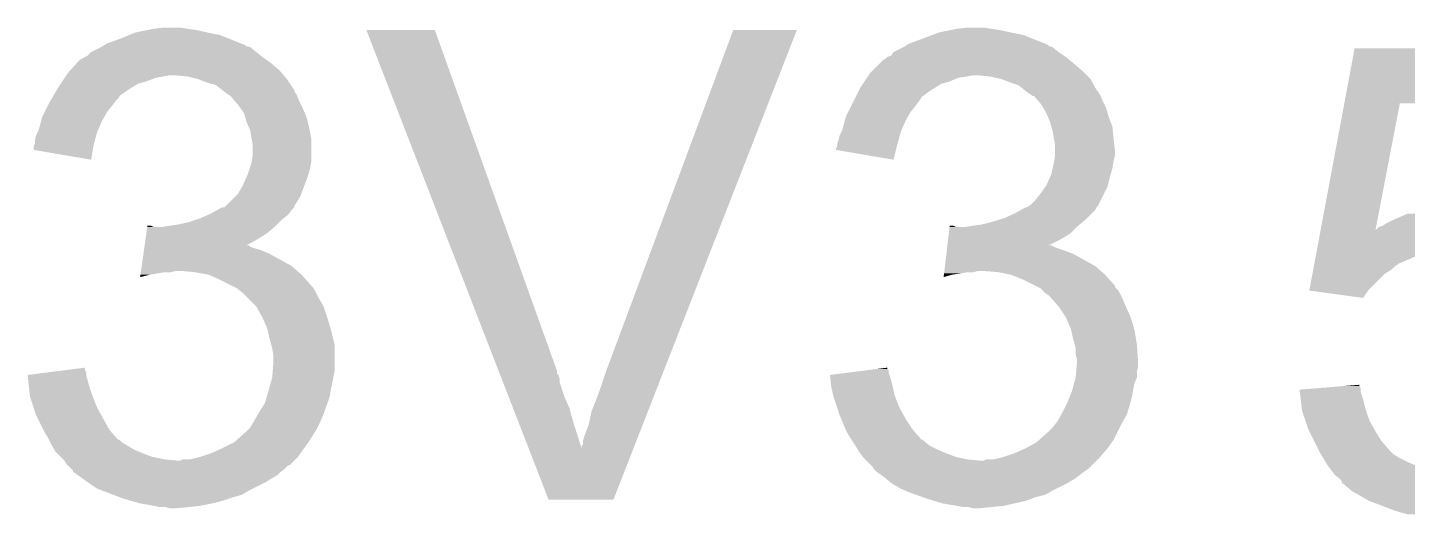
# Model space of a CAD drawing. Extents: x -4.2 to 27.1, y -3.9 to 55.1.
# Drawn here: x 4.684 to 7.549, y -0.676 to 0.335 of the extents above; entities that cross this region are included whole.
import ezdxf

# ---------------------------------------------------------------- set-up
doc = ezdxf.new("R2010")
doc.units = 0
doc.layers.add('MCP2517FD_CLICK_GTO', color=14, linetype='CONTINUOUS')

msp = doc.modelspace()

# ---------------------------------------------------------------- linework, layer by layer
at = {"layer": 'MCP2517FD_CLICK_GTO'}
for points in [[(4.876798, 0.31242), (4.895082, 0.320038), (5.10159, 0.31242), (5.082542, 0.320038)], [(4.895082, 0.320038), (4.907282, 0.32512), (5.082542, 0.320038), (5.05714, 0.32512)], [(4.907282, 0.32512), (4.93268, 0.3302), (5.05714, 0.32512), (5.034278, 0.3302)], [(4.93268, 0.3302), (4.94538, 0.33274), (5.034278, 0.3302), (5.0165, 0.33274)], [(4.94538, 0.33274), (4.965702, 0.33528), (5.0165, 0.33274), (5.001262, 0.33528)], [(5.387376, 0.330184), (5.38737, 0.330198), (5.529584, 0.330184), (5.38737, 0.330198)], [(5.662326, -0.378464), (5.387376, 0.330184), (5.78358, -0.378464), (5.529584, 0.330184)], [(5.88518, -0.37846), (6.149344, 0.33017), (6.004586, -0.37846), (6.281408, 0.33017)], [(6.149344, 0.33017), (6.149356, 0.3302), (6.281408, 0.33017), (6.149356, 0.3302)], [(6.54304, 0.31242), (6.562846, 0.320038), (6.770366, 0.31242), (6.751322, 0.320038)], [(6.562846, 0.320038), (6.576062, 0.32512), (6.751322, 0.320038), (6.72592, 0.32512)], [(6.576062, 0.32512), (6.60146, 0.3302), (6.72592, 0.32512), (6.703058, 0.3302)], [(6.60146, 0.3302), (6.61416, 0.33274), (6.703058, 0.3302), (6.68528, 0.33274)], [(6.61416, 0.33274), (6.634482, 0.33528), (6.68528, 0.33274), (6.670042, 0.33528)], [(4.815844, 0.284482), (4.836154, 0.294638), (5.158738, 0.284482), (5.146042, 0.294638)], [(4.836154, 0.294638), (4.836158, 0.29464), (5.146042, 0.294638), (5.146036, 0.29464)], [(4.836158, 0.29464), (4.840384, 0.297176), (5.146036, 0.29464), (5.135898, 0.297176)], [(4.840384, 0.297176), (4.844588, 0.299698), (5.135898, 0.297176), (5.13588, 0.299698)], [(4.844588, 0.299698), (4.844626, 0.29972), (5.13588, 0.299698), (5.133344, 0.29972)], [(4.844626, 0.29972), (4.84886, 0.30226), (5.133344, 0.29972), (5.126994, 0.30226)], [(4.84886, 0.30226), (4.876798, 0.31242), (5.126994, 0.30226), (5.10159, 0.31242)], [(6.482086, 0.284482), (6.502394, 0.294638), (6.824978, 0.284482), (6.812282, 0.294638)], [(6.502394, 0.294638), (6.502398, 0.29464), (6.812282, 0.294638), (6.812278, 0.29464)], [(6.502398, 0.29464), (6.506632, 0.29718), (6.812278, 0.29464), (6.804664, 0.29718)], [(6.506632, 0.29718), (6.510858, 0.299716), (6.804664, 0.29718), (6.80212, 0.299716)], [(6.510858, 0.299716), (6.5151, 0.30226), (6.80212, 0.299716), (6.795762, 0.30226)], [(6.5151, 0.30226), (6.54304, 0.31242), (6.795762, 0.30226), (6.770366, 0.31242)], [(7.418314, 0.1778), (7.439672, 0.292078), (7.924778, 0.1778), (7.9248, 0.292078)], [(7.439672, 0.292078), (7.439678, 0.2921), (7.9248, 0.292078), (7.439678, 0.2921)], [(4.772198, 0.24638), (4.786056, 0.26162), (5.207002, 0.24638), (5.18922, 0.26162)], [(4.786056, 0.26162), (4.792986, 0.26924), (5.18922, 0.26162), (5.178552, 0.26924)], [(4.792986, 0.26924), (4.795526, 0.269246), (5.178552, 0.26924), (5.178544, 0.269246)], [(4.795526, 0.269246), (4.798064, 0.271782), (5.178544, 0.269246), (5.174994, 0.271782)], [(4.798064, 0.271782), (4.803138, 0.27432), (5.174994, 0.271782), (5.17144, 0.27432)], [(4.803138, 0.27432), (4.80822, 0.276862), (5.17144, 0.27432), (5.168264, 0.276862)], [(4.80822, 0.276862), (4.815844, 0.284482), (5.168264, 0.276862), (5.158738, 0.284482)], [(6.438902, 0.246382), (6.454144, 0.26162), (6.87324, 0.246382), (6.85546, 0.26162)], [(6.454144, 0.26162), (6.461766, 0.26924), (6.85546, 0.26162), (6.846316, 0.26924)], [(6.461766, 0.26924), (6.464306, 0.269246), (6.846316, 0.26924), (6.84631, 0.269246)], [(6.464306, 0.269246), (6.469384, 0.27432), (6.84631, 0.269246), (6.84022, 0.27432)], [(6.469384, 0.27432), (6.477002, 0.276864), (6.84022, 0.27432), (6.836404, 0.276864)], [(6.477002, 0.276864), (6.482084, 0.28448), (6.836404, 0.276864), (6.82498, 0.28448)], [(6.482084, 0.28448), (6.482086, 0.284482), (6.82498, 0.28448), (6.824978, 0.284482)], [(4.755726, 0.223522), (4.760804, 0.231138), (4.930142, 0.223522), (4.950458, 0.231138)], [(4.760804, 0.231138), (4.762498, 0.23368), (4.950458, 0.231138), (4.9657, 0.23368)], [(4.762498, 0.23368), (4.764192, 0.23622), (4.9657, 0.23368), (4.978398, 0.23622)], [(4.764192, 0.23622), (4.767582, 0.241302), (5.21571, 0.23622), (5.211356, 0.241302)], [(4.767582, 0.241302), (4.772198, 0.24638), (5.211356, 0.241302), (5.207002, 0.24638)], [(5.016498, 0.23368), (4.991102, 0.23622), (5.217888, 0.23368), (5.21571, 0.23622)], [(5.036818, 0.2286), (5.016498, 0.23368), (5.22224, 0.2286), (5.217888, 0.23368)], [(6.421966, 0.223518), (6.427046, 0.231138), (6.59892, 0.223518), (6.616698, 0.231138)], [(6.427046, 0.231138), (6.42874, 0.23368), (6.616698, 0.231138), (6.63448, 0.23368)], [(6.42874, 0.23368), (6.430434, 0.23622), (6.63448, 0.23368), (6.647178, 0.23622)], [(6.430434, 0.23622), (6.433822, 0.241302), (6.883402, 0.23622), (6.87832, 0.241302)], [(6.433822, 0.241302), (6.438902, 0.246382), (6.87832, 0.241302), (6.87324, 0.246382)], [(6.682738, 0.23368), (6.657342, 0.23622), (6.885942, 0.23368), (6.883402, 0.23622)], [(6.705598, 0.2286), (6.682738, 0.23368), (6.891022, 0.2286), (6.885942, 0.23368)], [(4.736882, 0.19303), (4.744294, 0.20574), (4.87426, 0.19303), (4.892042, 0.20574)], [(4.744294, 0.20574), (4.747258, 0.21082), (4.892042, 0.20574), (4.900168, 0.21082)], [(4.747258, 0.21082), (4.752336, 0.218438), (4.900168, 0.21082), (4.912358, 0.218438)], [(4.752336, 0.218438), (4.755726, 0.223522), (4.912358, 0.218438), (4.930142, 0.223522)], [(5.05714, 0.22098), (5.036818, 0.2286), (5.22732, 0.22098), (5.22224, 0.2286)], [(5.074918, 0.215902), (5.05714, 0.22098), (5.230704, 0.215902), (5.22732, 0.22098)], [(5.08762, 0.20574), (5.074918, 0.215902), (5.237478, 0.20574), (5.230704, 0.215902)], [(5.087626, 0.205736), (5.08762, 0.20574), (5.23748, 0.205736), (5.237478, 0.20574)], [(5.091016, 0.203194), (5.087626, 0.205736), (5.237484, 0.203194), (5.23748, 0.205736)], [(5.09778, 0.19812), (5.091016, 0.203194), (5.240868, 0.19812), (5.237484, 0.203194)], [(6.404608, 0.193038), (6.41096, 0.20574), (6.543038, 0.193038), (6.560822, 0.20574)], [(6.41096, 0.20574), (6.413502, 0.210822), (6.560822, 0.20574), (6.568952, 0.210822)], [(6.413502, 0.210822), (6.418578, 0.218438), (6.568952, 0.210822), (6.581138, 0.218438)], [(6.418578, 0.218438), (6.421966, 0.223518), (6.581138, 0.218438), (6.59892, 0.223518)], [(6.705604, 0.228598), (6.705598, 0.2286), (6.891022, 0.228598), (6.891022, 0.2286)], [(6.72592, 0.22098), (6.705604, 0.228598), (6.895256, 0.22098), (6.891022, 0.228598)], [(6.741158, 0.2159), (6.72592, 0.22098), (6.898078, 0.2159), (6.895256, 0.22098)], [(6.75386, 0.20574), (6.741158, 0.2159), (6.903722, 0.20574), (6.898078, 0.2159)], [(6.757248, 0.2032), (6.75386, 0.20574), (6.90626, 0.2032), (6.903722, 0.20574)], [(6.76402, 0.19812), (6.757248, 0.2032), (6.909648, 0.19812), (6.90626, 0.2032)], [(4.719318, 0.160018), (4.72567, 0.17272), (4.848858, 0.160018), (4.85902, 0.17272)], [(4.72567, 0.17272), (4.72948, 0.180338), (4.85902, 0.17272), (4.864734, 0.180338)], [(4.72948, 0.180338), (4.73096, 0.182878), (4.864734, 0.180338), (4.86664, 0.182878)], [(4.73096, 0.182878), (4.735402, 0.190494), (4.86664, 0.182878), (4.874254, 0.190494)], [(4.735402, 0.190494), (4.736882, 0.19303), (4.874254, 0.190494), (4.87426, 0.19303)], [(5.10159, 0.19558), (5.09778, 0.19812), (5.24256, 0.19558), (5.240868, 0.19812)], [(5.105398, 0.19304), (5.10159, 0.19558), (5.243576, 0.19304), (5.24256, 0.19558)], [(5.114108, 0.18288), (5.105398, 0.19304), (5.24764, 0.18288), (5.243576, 0.19304)], [(5.12064, 0.17526), (5.114108, 0.18288), (5.25145, 0.17526), (5.24764, 0.18288)], [(5.126084, 0.16764), (5.12064, 0.17526), (5.25526, 0.16764), (5.25145, 0.17526)], [(6.388098, 0.160018), (6.39445, 0.17272), (6.517638, 0.160018), (6.5278, 0.17272)], [(6.39445, 0.17272), (6.39953, 0.18288), (6.5278, 0.17272), (6.53542, 0.18288)], [(6.39953, 0.18288), (6.40334, 0.1905), (6.53542, 0.18288), (6.5405, 0.1905)], [(6.40334, 0.1905), (6.404608, 0.193038), (6.5405, 0.1905), (6.543038, 0.193038)], [(6.76783, 0.19558), (6.76402, 0.19812), (6.91134, 0.19558), (6.909648, 0.19812)], [(6.771634, 0.193044), (6.76783, 0.19558), (6.912356, 0.193044), (6.91134, 0.19558)], [(6.774172, 0.19304), (6.771634, 0.193044), (6.912356, 0.19304), (6.912356, 0.193044)], [(6.782886, 0.18288), (6.774172, 0.19304), (6.91642, 0.18288), (6.912356, 0.19304)], [(6.78942, 0.17526), (6.782886, 0.18288), (6.920232, 0.17526), (6.91642, 0.18288)], [(6.793776, 0.167638), (6.78942, 0.17526), (6.924042, 0.167638), (6.920232, 0.17526)], [(7.369416, -0.083814), (7.41831, 0.177782), (7.483334, -0.083814), (7.533636, 0.177782)], [(7.41831, 0.177782), (7.418314, 0.1778), (7.533636, 0.177782), (7.924778, 0.1778)], [(4.71216, 0.142238), (4.71424, 0.14986), (4.8387, 0.142238), (4.843054, 0.14986)], [(4.71424, 0.14986), (4.719318, 0.160018), (4.843054, 0.14986), (4.848858, 0.160018)], [(5.133338, 0.157484), (5.126084, 0.16764), (5.259614, 0.157484), (5.25526, 0.16764)], [(5.135518, 0.149858), (5.133338, 0.157484), (5.26288, 0.149858), (5.259614, 0.157484)], [(5.138418, 0.1397), (5.135518, 0.149858), (5.26542, 0.1397), (5.26288, 0.149858)], [(6.38094, 0.142238), (6.38302, 0.14986), (6.50748, 0.142238), (6.511834, 0.14986)], [(6.38302, 0.14986), (6.388098, 0.160018), (6.511834, 0.14986), (6.517638, 0.160018)], [(6.79958, 0.157482), (6.793776, 0.167638), (6.926944, 0.157482), (6.924042, 0.167638)], [(6.802848, 0.14986), (6.79958, 0.157482), (6.92912, 0.14986), (6.926944, 0.157482)], [(6.8072, 0.139702), (6.802848, 0.14986), (6.93293, 0.139702), (6.92912, 0.14986)], [(4.70154, 0.111762), (4.70535, 0.11938), (4.82646, 0.111762), (4.828538, 0.11938)], [(4.70535, 0.11938), (4.706622, 0.121922), (4.828538, 0.11938), (4.829668, 0.121922)], [(4.706622, 0.121922), (4.71216, 0.142238), (4.829668, 0.121922), (4.8387, 0.142238)], [(5.142774, 0.12954), (5.138418, 0.1397), (5.26796, 0.12954), (5.26542, 0.1397)], [(5.146038, 0.121922), (5.142774, 0.12954), (5.269484, 0.121922), (5.26796, 0.12954)], [(5.14858, 0.10668), (5.146038, 0.121922), (5.272532, 0.10668), (5.269484, 0.121922)], [(6.37032, 0.111762), (6.37413, 0.11938), (6.49524, 0.111762), (6.497318, 0.11938)], [(6.37413, 0.11938), (6.375402, 0.121922), (6.497318, 0.11938), (6.498448, 0.121922)], [(6.375402, 0.121922), (6.38094, 0.142238), (6.498448, 0.121922), (6.50748, 0.142238)], [(6.810104, 0.129538), (6.8072, 0.139702), (6.93674, 0.129538), (6.93293, 0.139702)], [(6.81228, 0.121922), (6.810104, 0.129538), (6.937502, 0.121922), (6.93674, 0.129538)], [(6.81482, 0.10668), (6.81228, 0.121922), (6.939026, 0.10668), (6.937502, 0.121922)], [(4.69646, 0.081298), (4.696462, 0.088904), (4.819222, 0.081298), (4.820494, 0.088904)], [(4.696462, 0.088904), (4.697728, 0.09144), (4.820494, 0.088904), (4.82092, 0.09144)], [(4.697728, 0.09144), (4.699, 0.093984), (4.82092, 0.09144), (4.821612, 0.093984)], [(4.699, 0.101602), (4.70154, 0.111762), (4.82369, 0.101602), (4.82646, 0.111762)], [(4.699, 0.093984), (4.699, 0.101602), (4.821612, 0.093984), (4.82369, 0.101602)], [(5.14909, 0.104138), (5.14858, 0.10668), (5.27304, 0.104138), (5.272532, 0.10668)], [(5.15112, 0.093982), (5.14909, 0.104138), (5.27304, 0.093982), (5.27304, 0.104138)], [(5.15112, 0.068582), (5.15112, 0.093982), (5.27304, 0.068582), (5.27304, 0.093982)], [(6.362702, 0.083824), (6.36524, 0.088904), (6.48779, 0.083824), (6.489064, 0.088904)], [(6.36524, 0.09144), (6.365242, 0.093982), (6.4897, 0.09144), (6.490392, 0.093982)], [(6.36524, 0.088904), (6.36524, 0.09144), (6.489064, 0.088904), (6.4897, 0.09144)], [(6.365242, 0.093982), (6.367778, 0.1016), (6.490392, 0.093982), (6.49247, 0.1016)], [(6.367778, 0.1016), (6.37032, 0.111762), (6.49247, 0.1016), (6.49524, 0.111762)], [(6.81533, 0.10414), (6.81482, 0.10668), (6.93928, 0.10414), (6.939026, 0.10668)], [(6.81736, 0.093982), (6.81533, 0.10414), (6.94041, 0.093982), (6.93928, 0.10414)], [(6.81736, 0.081278), (6.81736, 0.093982), (6.94182, 0.081278), (6.94041, 0.093982)], [(4.815818, 0.060964), (4.69646, 0.081298), (4.815818, 0.060964), (4.819222, 0.081298)], [(5.14858, 0.05334), (5.149426, 0.058418), (5.272192, 0.05334), (5.27304, 0.058418)], [(5.149426, 0.058418), (5.15112, 0.068582), (5.27304, 0.058418), (5.27304, 0.068582)], [(6.3627, 0.081298), (6.362702, 0.083824), (6.487156, 0.081298), (6.48779, 0.083824)], [(6.48206, 0.060962), (6.3627, 0.081298), (6.48206, 0.060962), (6.487156, 0.081298)], [(6.81482, 0.05334), (6.815666, 0.05842), (6.938432, 0.05334), (6.93928, 0.05842)], [(6.815666, 0.05842), (6.817358, 0.068578), (6.93928, 0.05842), (6.94182, 0.068578)], [(6.817358, 0.068578), (6.81736, 0.068582), (6.94182, 0.068578), (6.94182, 0.068582)], [(6.81736, 0.068582), (6.81736, 0.081278), (6.94182, 0.068582), (6.94182, 0.081278)], [(5.138702, 0.0254), (5.14096, 0.03048), (5.26542, 0.0254), (5.26687, 0.03048)], [(5.14096, 0.03048), (5.145192, 0.043178), (5.26687, 0.03048), (5.2705, 0.043178)], [(5.145192, 0.043178), (5.14858, 0.05334), (5.2705, 0.043178), (5.272192, 0.05334)], [(6.80748, 0.0254), (6.80974, 0.030482), (6.93166, 0.0254), (6.933112, 0.030482)], [(6.80974, 0.030482), (6.81256, 0.043178), (6.933112, 0.030482), (6.93674, 0.043178)], [(6.81256, 0.043178), (6.81482, 0.05334), (6.93674, 0.043178), (6.938432, 0.05334)], [(5.120642, -0.010158), (5.1308, 0.007622), (5.252084, -0.010158), (5.258752, 0.007622)], [(5.1308, 0.007622), (5.138702, 0.0254), (5.258752, 0.007622), (5.26542, 0.0254)], [(6.78688, -0.01016), (6.797764, 0.005078), (6.918958, -0.01016), (6.92658, 0.005078)], [(6.797764, 0.005078), (6.79958, 0.00762), (6.92658, 0.005078), (6.927214, 0.00762)], [(6.79958, 0.00762), (6.80748, 0.0254), (6.927214, 0.00762), (6.93166, 0.0254)], [(5.095236, -0.035564), (5.115558, -0.015242), (5.23748, -0.035564), (5.250178, -0.015242)], [(5.115558, -0.015242), (5.120642, -0.010158), (5.250178, -0.015242), (5.252084, -0.010158)], [(6.766562, -0.033018), (6.776722, -0.022858), (6.907528, -0.033018), (6.912608, -0.022858)], [(6.776722, -0.022858), (6.78688, -0.01016), (6.912608, -0.022858), (6.918958, -0.01016)], [(5.041898, -0.06096), (5.059038, -0.053342), (5.215254, -0.06096), (5.224778, -0.053342)], [(5.059038, -0.053342), (5.06476, -0.0508), (5.224778, -0.053342), (5.226684, -0.0508)], [(5.06476, -0.0508), (5.078474, -0.043182), (5.226684, -0.0508), (5.2324, -0.043182)], [(5.078474, -0.043182), (5.087614, -0.038106), (5.2324, -0.043182), (5.237474, -0.038106)], [(5.087614, -0.038106), (5.087626, -0.0381), (5.237474, -0.038106), (5.237474, -0.0381)], [(5.087626, -0.0381), (5.092706, -0.038094), (5.237474, -0.0381), (5.237474, -0.038094)], [(5.092706, -0.038094), (5.095236, -0.035564), (5.237474, -0.038094), (5.23748, -0.035564)], [(6.710682, -0.06096), (6.73354, -0.0508), (6.883398, -0.06096), (6.893558, -0.0508)], [(6.73354, -0.0508), (6.747258, -0.04318), (6.893558, -0.0508), (6.901178, -0.04318)], [(6.747258, -0.04318), (6.756398, -0.038104), (6.901178, -0.04318), (6.903718, -0.038104)], [(6.756398, -0.038104), (6.756406, -0.0381), (6.903718, -0.038104), (6.90372, -0.0381)], [(6.756406, -0.0381), (6.758946, -0.038096), (6.90372, -0.0381), (6.903724, -0.038096)], [(6.758946, -0.038096), (6.762748, -0.03556), (6.903724, -0.038096), (6.906258, -0.03556)], [(6.762748, -0.03556), (6.766562, -0.033018), (6.906258, -0.03556), (6.907528, -0.033018)], [(7.52729, -0.06096), (7.53872, -0.05588), (7.813038, -0.06096), (7.80288, -0.05588)], [(7.53872, -0.05588), (7.549896, -0.0508), (7.80288, -0.05588), (7.79272, -0.0508)], [(4.930518, -0.09144), (4.932336, -0.07874), (5.181598, -0.09144), (5.196416, -0.07874)], [(4.932336, -0.07874), (4.932698, -0.076202), (4.945384, -0.07874), (4.940304, -0.076202)], [(4.932698, -0.076202), (4.9327, -0.0762), (4.940304, -0.076202), (4.9327, -0.0762)], [(4.963162, -0.07874), (4.9784, -0.0762), (5.196416, -0.07874), (5.19938, -0.0762)], [(4.9784, -0.0762), (4.996178, -0.07366), (5.19938, -0.0762), (5.20192, -0.07366)], [(4.996178, -0.07366), (5.01904, -0.068578), (5.20192, -0.07366), (5.207002, -0.068578)], [(5.01904, -0.068578), (5.034276, -0.0635), (5.207002, -0.068578), (5.21208, -0.0635)], [(5.034276, -0.0635), (5.041898, -0.06096), (5.21208, -0.0635), (5.215254, -0.06096)], [(6.597122, -0.09144), (6.598636, -0.07874), (6.850378, -0.09144), (6.863078, -0.07874)], [(6.598636, -0.07874), (6.598938, -0.076202), (6.611624, -0.07874), (6.606544, -0.076202)], [(6.598938, -0.076202), (6.59894, -0.0762), (6.606544, -0.076202), (6.59894, -0.0762)], [(6.631942, -0.07874), (6.64718, -0.0762), (6.863078, -0.07874), (6.865618, -0.0762)], [(6.64718, -0.0762), (6.647194, -0.076198), (6.865618, -0.0762), (6.865622, -0.076198)], [(6.647194, -0.076198), (6.66496, -0.07366), (6.865622, -0.076198), (6.868666, -0.07366)], [(6.66496, -0.07366), (6.685278, -0.06858), (6.868666, -0.07366), (6.874762, -0.06858)], [(6.685278, -0.06858), (6.702214, -0.0635), (6.874762, -0.06858), (6.88086, -0.0635)], [(6.702214, -0.0635), (6.710682, -0.06096), (6.88086, -0.0635), (6.883398, -0.06096)], [(7.368982, -0.086136), (7.369412, -0.083842), (7.48288, -0.086136), (7.48284, -0.083842)], [(7.369412, -0.083842), (7.369416, -0.083814), (7.484232, -0.083842), (7.485386, -0.083814)], [(7.483326, -0.083864), (7.48284, -0.083842), (7.483326, -0.083864), (7.484232, -0.083842)], [(7.48288, -0.086136), (7.483326, -0.083864), (7.851844, -0.086136), (7.848664, -0.083864)], [(7.483326, -0.083864), (7.483334, -0.083814), (7.848664, -0.083864), (7.848594, -0.083814)], [(7.485386, -0.083814), (7.490464, -0.07874), (7.848594, -0.083814), (7.84149, -0.07874)], [(7.490464, -0.07874), (7.498084, -0.076198), (7.84149, -0.07874), (7.837932, -0.076198)], [(7.498084, -0.076198), (7.505702, -0.07112), (7.837932, -0.076198), (7.830822, -0.07112)], [(7.505702, -0.07112), (7.51586, -0.06604), (7.830822, -0.07112), (7.82193, -0.06604)], [(7.51586, -0.06604), (7.52729, -0.06096), (7.82193, -0.06604), (7.813038, -0.06096)], [(4.926886, -0.11684), (4.928702, -0.104138), (5.138506, -0.11684), (5.16128, -0.104138)], [(4.928702, -0.104138), (4.930518, -0.09144), (5.16128, -0.104138), (5.181598, -0.09144)], [(6.594094, -0.11684), (6.595608, -0.104138), (6.804752, -0.11684), (6.83006, -0.104138)], [(6.595608, -0.104138), (6.597122, -0.09144), (6.83006, -0.104138), (6.850378, -0.09144)], [(7.361344, -0.127002), (7.367042, -0.096522), (7.89686, -0.127002), (7.866382, -0.096522)], [(7.367042, -0.096522), (7.368982, -0.086136), (7.866382, -0.096522), (7.851844, -0.086136)], [(4.920708, -0.16002), (4.924342, -0.13462), (5.2324, -0.16002), (5.186682, -0.13462)], [(4.924342, -0.13462), (4.925432, -0.127), (5.186682, -0.13462), (5.168902, -0.127)], [(4.925432, -0.127), (4.926158, -0.121922), (5.168902, -0.127), (5.151122, -0.121922)], [(4.926158, -0.121922), (4.926522, -0.119382), (5.151122, -0.121922), (5.146044, -0.119382)], [(4.926522, -0.119382), (4.926884, -0.116846), (5.146044, -0.119382), (5.143506, -0.116846)], [(4.926884, -0.116846), (4.926886, -0.11684), (5.143506, -0.116846), (5.138506, -0.11684)], [(6.588944, -0.16002), (6.591974, -0.13462), (6.90118, -0.16002), (6.855462, -0.13462)], [(6.591974, -0.13462), (6.592882, -0.127), (6.855462, -0.13462), (6.83514, -0.127)], [(6.592882, -0.127), (6.593488, -0.12192), (6.83514, -0.127), (6.819902, -0.12192)], [(6.593488, -0.12192), (6.594094, -0.116842), (6.819902, -0.12192), (6.809744, -0.116842)], [(6.594094, -0.116842), (6.594094, -0.11684), (6.809744, -0.116842), (6.804752, -0.11684)], [(7.356122, -0.154942), (7.358972, -0.139702), (7.5311, -0.154942), (7.566658, -0.139702)], [(7.358972, -0.139702), (7.359446, -0.13716), (7.566658, -0.139702), (7.584438, -0.13716)], [(7.359446, -0.13716), (7.360396, -0.132082), (7.584438, -0.13716), (7.599678, -0.132082)], [(7.360396, -0.132082), (7.36087, -0.12954), (7.599678, -0.132082), (7.614918, -0.12954)], [(7.36087, -0.12954), (7.361344, -0.127002), (7.898764, -0.12954), (7.89686, -0.127002)], [(4.918892, -0.17272), (4.919256, -0.17018), (4.980938, -0.17272), (4.991098, -0.17018)], [(4.919256, -0.17018), (4.920708, -0.16002), (5.244012, -0.17018), (5.2324, -0.16002)], [(5.031742, -0.17272), (5.003802, -0.17018), (5.246916, -0.17272), (5.244012, -0.17018)], [(6.58743, -0.17272), (6.587734, -0.17018), (6.647178, -0.17272), (6.657338, -0.17018)], [(6.587734, -0.17018), (6.588944, -0.16002), (6.912792, -0.17018), (6.90118, -0.16002)], [(6.70052, -0.17272), (6.670042, -0.17018), (6.915696, -0.17272), (6.912792, -0.17018)], [(7.352324, -0.175262), (7.35375, -0.167642), (7.503158, -0.175262), (7.515858, -0.167642)], [(7.35375, -0.167642), (7.355174, -0.160022), (7.515858, -0.167642), (7.52348, -0.160022)], [(7.355174, -0.160022), (7.355648, -0.157482), (7.52348, -0.160022), (7.528556, -0.157482)], [(7.355648, -0.157482), (7.356122, -0.154942), (7.528556, -0.157482), (7.5311, -0.154942)], [(4.917444, -0.18285), (4.918166, -0.1778), (4.917444, -0.18285), (4.93776, -0.1778)], [(4.918166, -0.1778), (4.918892, -0.17272), (4.93776, -0.1778), (4.968238, -0.17272)], [(5.059678, -0.1778), (5.031742, -0.17272), (5.25272, -0.1778), (5.246916, -0.17272)], [(5.08254, -0.18796), (5.059678, -0.1778), (5.261752, -0.18796), (5.25272, -0.1778)], [(5.107942, -0.20066), (5.08254, -0.18796), (5.27304, -0.20066), (5.261752, -0.18796)], [(6.586224, -0.182848), (6.586824, -0.1778), (6.586224, -0.182848), (6.603998, -0.1778)], [(6.586824, -0.1778), (6.587128, -0.17526), (6.603998, -0.1778), (6.62178, -0.17526)], [(6.587128, -0.17526), (6.58743, -0.17272), (6.62178, -0.17526), (6.634478, -0.17272)], [(6.725918, -0.1778), (6.70052, -0.17272), (6.9215, -0.1778), (6.915696, -0.17272)], [(6.75132, -0.18796), (6.725918, -0.1778), (6.93053, -0.18796), (6.9215, -0.1778)], [(6.776732, -0.200666), (6.75132, -0.18796), (6.94182, -0.200666), (6.93053, -0.18796)], [(7.345684, -0.210798), (7.352324, -0.175262), (7.467622, -0.210798), (7.503158, -0.175262)], [(5.113022, -0.2032), (5.107942, -0.20066), (5.27558, -0.2032), (5.27304, -0.20066)], [(5.118098, -0.205738), (5.113022, -0.2032), (5.277272, -0.205738), (5.27558, -0.2032)], [(5.124454, -0.210822), (5.118098, -0.205738), (5.28066, -0.210822), (5.277272, -0.205738)], [(5.130798, -0.215898), (5.124454, -0.210822), (5.2832, -0.215898), (5.28066, -0.210822)], [(5.140958, -0.226058), (5.130798, -0.215898), (5.28828, -0.226058), (5.2832, -0.215898)], [(5.158738, -0.24384), (5.140958, -0.226058), (5.29844, -0.24384), (5.28828, -0.226058)], [(6.781812, -0.203206), (6.776732, -0.200666), (6.941826, -0.203206), (6.94182, -0.200666)], [(6.786876, -0.205738), (6.781812, -0.203206), (6.944358, -0.205738), (6.941826, -0.203206)], [(6.791964, -0.210824), (6.786876, -0.205738), (6.949442, -0.210824), (6.944358, -0.205738)], [(6.797038, -0.215898), (6.791964, -0.210824), (6.95198, -0.215898), (6.949442, -0.210824)], [(6.80466, -0.22098), (6.797038, -0.215898), (6.95452, -0.22098), (6.95198, -0.215898)], [(6.807202, -0.22352), (6.80466, -0.22098), (6.95579, -0.22352), (6.95452, -0.22098)], [(6.809426, -0.22606), (6.807202, -0.22352), (6.95706, -0.22606), (6.95579, -0.22352)], [(6.82498, -0.243838), (6.809426, -0.22606), (6.96468, -0.243838), (6.95706, -0.22606)], [(7.345846, -0.21082), (7.345684, -0.210798), (7.4676, -0.21082), (7.467622, -0.210798)], [(7.457428, -0.226058), (7.345846, -0.21082), (7.457428, -0.226058), (7.4676, -0.21082)], [(5.15874, -0.243842), (5.158738, -0.24384), (5.29844, -0.243842), (5.29844, -0.24384)], [(5.17144, -0.2667), (5.15874, -0.243842), (5.30606, -0.2667), (5.29844, -0.243842)], [(6.824982, -0.24384), (6.82498, -0.243838), (6.96468, -0.24384), (6.96468, -0.243838)], [(6.840218, -0.266698), (6.824982, -0.24384), (6.974842, -0.266698), (6.96468, -0.24384)], [(5.181598, -0.289558), (5.17144, -0.2667), (5.312918, -0.289558), (5.30606, -0.2667)], [(6.84022, -0.2667), (6.840218, -0.266698), (6.974842, -0.2667), (6.974842, -0.266698)], [(6.850378, -0.289558), (6.84022, -0.2667), (6.981698, -0.289558), (6.974842, -0.2667)], [(5.182164, -0.2921), (5.181598, -0.289558), (5.31368, -0.2921), (5.312918, -0.289558)], [(5.18668, -0.312422), (5.182164, -0.2921), (5.318762, -0.312422), (5.31368, -0.2921)], [(5.189584, -0.322582), (5.18668, -0.312422), (5.3213, -0.322582), (5.318762, -0.312422)], [(6.850944, -0.2921), (6.850378, -0.289558), (6.98246, -0.2921), (6.981698, -0.289558)], [(6.85546, -0.312422), (6.850944, -0.2921), (6.985848, -0.312422), (6.98246, -0.2921)], [(6.858364, -0.322578), (6.85546, -0.312422), (6.98754, -0.322578), (6.985848, -0.312422)], [(5.19176, -0.330198), (5.189584, -0.322582), (5.3213, -0.330198), (5.3213, -0.322582)], [(5.1943, -0.345438), (5.19176, -0.330198), (5.3213, -0.345438), (5.3213, -0.330198)], [(6.86054, -0.330196), (6.858364, -0.322578), (6.988086, -0.330196), (6.98754, -0.322578)], [(6.86054, -0.345436), (6.86054, -0.330196), (6.989174, -0.345436), (6.988086, -0.330196)], [(4.763446, -0.375924), (4.80314, -0.370864), (4.803142, -0.375924), (4.80314, -0.370864)], [(5.192818, -0.378462), (5.1943, -0.360682), (5.3213, -0.378462), (5.3213, -0.360682)], [(5.1943, -0.360682), (5.1943, -0.345438), (5.3213, -0.360682), (5.3213, -0.345438)], [(6.449596, -0.373386), (6.46938, -0.370864), (6.469386, -0.373386), (6.46938, -0.370864)], [(6.863078, -0.353058), (6.86054, -0.345436), (6.989718, -0.353058), (6.989174, -0.345436)], [(6.861596, -0.378464), (6.862232, -0.370842), (6.98754, -0.378464), (6.990078, -0.370842)], [(6.862232, -0.370842), (6.86308, -0.360682), (6.990078, -0.370842), (6.990078, -0.360682)], [(6.86308, -0.358138), (6.863078, -0.353058), (6.99008, -0.358138), (6.989718, -0.353058)], [(6.86308, -0.360682), (6.86308, -0.358138), (6.990078, -0.360682), (6.99008, -0.358138)], [(4.68378, -0.38608), (4.723598, -0.381004), (4.805682, -0.38608), (4.80568, -0.381004)], [(4.684062, -0.388622), (4.68378, -0.38608), (4.805682, -0.388622), (4.805682, -0.38608)], [(4.684906, -0.39624), (4.684062, -0.388622), (4.808218, -0.39624), (4.805682, -0.388622)], [(4.68603, -0.406398), (4.684906, -0.39624), (4.81076, -0.406398), (4.808218, -0.39624)], [(4.723598, -0.381004), (4.763446, -0.375924), (4.80568, -0.381004), (4.803142, -0.375924)], [(5.184832, -0.41656), (5.19176, -0.391158), (5.31368, -0.41656), (5.31876, -0.391158)], [(5.19176, -0.391158), (5.192818, -0.378462), (5.31876, -0.391158), (5.3213, -0.378462)], [(5.664298, -0.383546), (5.662326, -0.378464), (5.783586, -0.383546), (5.78358, -0.378464)], [(5.665282, -0.386084), (5.664298, -0.383546), (5.78612, -0.386084), (5.783586, -0.383546)], [(5.66824, -0.393704), (5.665282, -0.386084), (5.78866, -0.393704), (5.78612, -0.386084)], [(5.671196, -0.401322), (5.66824, -0.393704), (5.788662, -0.401322), (5.78866, -0.393704)], [(5.87502, -0.40894), (5.88518, -0.37846), (5.99268, -0.40894), (6.004586, -0.37846)], [(6.35002, -0.38608), (6.389852, -0.381002), (6.473614, -0.38608), (6.471922, -0.381002)], [(6.351142, -0.39624), (6.35002, -0.38608), (6.476998, -0.39624), (6.473614, -0.38608)], [(6.352262, -0.4064), (6.351142, -0.39624), (6.47954, -0.4064), (6.476998, -0.39624)], [(6.389852, -0.381002), (6.42967, -0.375926), (6.471922, -0.381002), (6.47192, -0.375926)], [(6.42967, -0.375926), (6.449596, -0.373386), (6.47192, -0.375926), (6.469386, -0.373386)], [(6.857076, -0.403862), (6.860538, -0.391164), (6.98246, -0.403862), (6.987538, -0.391164)], [(6.860538, -0.391164), (6.86054, -0.391158), (6.987538, -0.391164), (6.987538, -0.391158)], [(6.86054, -0.391158), (6.861596, -0.378464), (6.987538, -0.391158), (6.98754, -0.378464)], [(4.68856, -0.42926), (4.68603, -0.406398), (4.81838, -0.42926), (4.81076, -0.406398)], [(4.68884, -0.431798), (4.68856, -0.42926), (4.819396, -0.431798), (4.81838, -0.42926)], [(5.18033, -0.4318), (5.18414, -0.4191), (5.311138, -0.4318), (5.313256, -0.4191)], [(5.18414, -0.4191), (5.184832, -0.41656), (5.313256, -0.4191), (5.31368, -0.41656)], [(5.68302, -0.431798), (5.671196, -0.401322), (5.79882, -0.431798), (5.788662, -0.401322)], [(5.86486, -0.43688), (5.87502, -0.40894), (5.981766, -0.43688), (5.99268, -0.40894)], [(6.35254, -0.408938), (6.352262, -0.4064), (6.480106, -0.408938), (6.47954, -0.4064)], [(6.357058, -0.429262), (6.35254, -0.408938), (6.484622, -0.429262), (6.480106, -0.408938)], [(6.35762, -0.431798), (6.357058, -0.429262), (6.485638, -0.431798), (6.484622, -0.429262)], [(6.84784, -0.431802), (6.852922, -0.4191), (6.97738, -0.431802), (6.979496, -0.4191)], [(6.852922, -0.4191), (6.853614, -0.41656), (6.979496, -0.4191), (6.97992, -0.41656)], [(6.853614, -0.41656), (6.857076, -0.403862), (6.97992, -0.41656), (6.98246, -0.403862)], [(7.325362, -0.416582), (7.356702, -0.414024), (7.452362, -0.416582), (7.45236, -0.414024)], [(7.325996, -0.421642), (7.325362, -0.416582), (7.452362, -0.421642), (7.452362, -0.416582)], [(7.3279, -0.43688), (7.325996, -0.421642), (7.457438, -0.43688), (7.452362, -0.421642)], [(7.356702, -0.414024), (7.418944, -0.408944), (7.45236, -0.414024), (7.449822, -0.408944)], [(7.418944, -0.408944), (7.44982, -0.406424), (7.449822, -0.408944), (7.44982, -0.406424)], [(4.696462, -0.454662), (4.68884, -0.431798), (4.82854, -0.454662), (4.819396, -0.431798)], [(4.70154, -0.469898), (4.696462, -0.454662), (4.837006, -0.469898), (4.82854, -0.454662)], [(5.16382, -0.46482), (5.176522, -0.4445), (5.299346, -0.46482), (5.306602, -0.4445)], [(5.176522, -0.4445), (5.18033, -0.4318), (5.306602, -0.4445), (5.311138, -0.4318)], [(5.69189, -0.45466), (5.68302, -0.431798), (5.808982, -0.45466), (5.79882, -0.431798)], [(5.70273, -0.4826), (5.69189, -0.45466), (5.8166, -0.4826), (5.808982, -0.45466)], [(5.854702, -0.462278), (5.86486, -0.43688), (5.971844, -0.462278), (5.981766, -0.43688)], [(6.365242, -0.454662), (6.35762, -0.431798), (6.49478, -0.454662), (6.485638, -0.431798)], [(6.37032, -0.4699), (6.365242, -0.454662), (6.503248, -0.4699), (6.49478, -0.454662)], [(6.8326, -0.46482), (6.84276, -0.4445), (6.967946, -0.46482), (6.973752, -0.4445)], [(6.84276, -0.4445), (6.84784, -0.431802), (6.973752, -0.4445), (6.97738, -0.431802)], [(7.330158, -0.457198), (7.3279, -0.43688), (7.46252, -0.457198), (7.457438, -0.43688)], [(7.33044, -0.459738), (7.330158, -0.457198), (7.463368, -0.459738), (7.46252, -0.457198)], [(4.716782, -0.50038), (4.70154, -0.469898), (4.85394, -0.50038), (4.837006, -0.469898)], [(5.146042, -0.495298), (5.152136, -0.48514), (5.28574, -0.495298), (5.29082, -0.48514)], [(5.152136, -0.48514), (5.15366, -0.4826), (5.29082, -0.48514), (5.291908, -0.4826)], [(5.15366, -0.4826), (5.162368, -0.467358), (5.291908, -0.4826), (5.29844, -0.467358)], [(5.162368, -0.467358), (5.16382, -0.46482), (5.29844, -0.467358), (5.299346, -0.46482)], [(5.724358, -0.53834), (5.70273, -0.4826), (5.83438, -0.53834), (5.8166, -0.4826)], [(5.84962, -0.487678), (5.854702, -0.462278), (5.961922, -0.487678), (5.971844, -0.462278)], [(6.373586, -0.47752), (6.37032, -0.4699), (6.50748, -0.47752), (6.503248, -0.4699)], [(6.383386, -0.500382), (6.373586, -0.47752), (6.52272, -0.500382), (6.50748, -0.47752)], [(6.812282, -0.495298), (6.820408, -0.48514), (6.95198, -0.495298), (6.95706, -0.48514)], [(6.820408, -0.48514), (6.822442, -0.482598), (6.95706, -0.48514), (6.958512, -0.482598)], [(6.822442, -0.482598), (6.831146, -0.467362), (6.958512, -0.482598), (6.96722, -0.467362)], [(6.831146, -0.467362), (6.8326, -0.46482), (6.96722, -0.467362), (6.967946, -0.46482)], [(7.337216, -0.480062), (7.33044, -0.459738), (7.47014, -0.480062), (7.463368, -0.459738)], [(7.34314, -0.497838), (7.337216, -0.480062), (7.480018, -0.497838), (7.47014, -0.480062)], [(4.71932, -0.50546), (4.716782, -0.50038), (4.858388, -0.50546), (4.85394, -0.50038)], [(4.72694, -0.518162), (4.71932, -0.50546), (4.869508, -0.518162), (4.858388, -0.50546)], [(5.118734, -0.520698), (5.13588, -0.50546), (5.2705, -0.520698), (5.280022, -0.50546)], [(5.13588, -0.50546), (5.140962, -0.500378), (5.280022, -0.50546), (5.2832, -0.500378)], [(5.140962, -0.500378), (5.146042, -0.495298), (5.2832, -0.500378), (5.28574, -0.495298)], [(5.836922, -0.523238), (5.842, -0.508), (5.94803, -0.523238), (5.953984, -0.508)], [(5.842, -0.508), (5.84962, -0.487678), (5.953984, -0.508), (5.961922, -0.487678)], [(6.38556, -0.505458), (6.383386, -0.500382), (6.527164, -0.505458), (6.52272, -0.500382)], [(6.39318, -0.518162), (6.38556, -0.505458), (6.538288, -0.518162), (6.527164, -0.505458)], [(6.784972, -0.5207), (6.80212, -0.50546), (6.939278, -0.5207), (6.946898, -0.50546)], [(6.80212, -0.50546), (6.812282, -0.495298), (6.946898, -0.50546), (6.95198, -0.495298)], [(7.345682, -0.50292), (7.34314, -0.497838), (7.48284, -0.50292), (7.480018, -0.497838)], [(7.355842, -0.523242), (7.345682, -0.50292), (7.49554, -0.523242), (7.48284, -0.50292)], [(4.72821, -0.5207), (4.72694, -0.518162), (4.871728, -0.5207), (4.869508, -0.518162)], [(4.728214, -0.520706), (4.72821, -0.5207), (4.874266, -0.520706), (4.871728, -0.5207)], [(4.730752, -0.525782), (4.728214, -0.520706), (4.879342, -0.525782), (4.874266, -0.520706)], [(4.73456, -0.5334), (4.730752, -0.525782), (4.892042, -0.5334), (4.879342, -0.525782)], [(4.739132, -0.54102), (4.73456, -0.5334), (4.904742, -0.54102), (4.892042, -0.5334)], [(4.742178, -0.546098), (4.739132, -0.54102), (4.91659, -0.546098), (4.904742, -0.54102)], [(5.064758, -0.54864), (5.08762, -0.53848), (5.250542, -0.54864), (5.257798, -0.53848)], [(5.08762, -0.53848), (5.11302, -0.525778), (5.257798, -0.53848), (5.26687, -0.525778)], [(5.11302, -0.525778), (5.118734, -0.520698), (5.26687, -0.525778), (5.2705, -0.520698)], [(5.765796, -0.645146), (5.724358, -0.53834), (5.900408, -0.645146), (5.942132, -0.53834)], [(5.83438, -0.53834), (5.834386, -0.533394), (5.942132, -0.53834), (5.944064, -0.533394)], [(5.834386, -0.533394), (5.83692, -0.530854), (5.944064, -0.533394), (5.945056, -0.530854)], [(5.83692, -0.530854), (5.836922, -0.523238), (5.945056, -0.530854), (5.94803, -0.523238)], [(6.394874, -0.5207), (6.39318, -0.518162), (6.540508, -0.5207), (6.538288, -0.518162)], [(6.394878, -0.520706), (6.394874, -0.5207), (6.543046, -0.520706), (6.540508, -0.5207)], [(6.398262, -0.52578), (6.394878, -0.520706), (6.548122, -0.52578), (6.543046, -0.520706)], [(6.403342, -0.5334), (6.398262, -0.52578), (6.558282, -0.5334), (6.548122, -0.52578)], [(6.407914, -0.54102), (6.403342, -0.5334), (6.57352, -0.54102), (6.558282, -0.5334)], [(6.410958, -0.546098), (6.407914, -0.54102), (6.58537, -0.546098), (6.57352, -0.54102)], [(6.733538, -0.54864), (6.7564, -0.53848), (6.917872, -0.54864), (6.92658, -0.53848)], [(6.7564, -0.53848), (6.77926, -0.525778), (6.92658, -0.53848), (6.93565, -0.525778)], [(6.77926, -0.525778), (6.784972, -0.5207), (6.93565, -0.525778), (6.939278, -0.5207)], [(7.366002, -0.54356), (7.355842, -0.523242), (7.513318, -0.54356), (7.49554, -0.523242)], [(7.36854, -0.54864), (7.366002, -0.54356), (7.5184, -0.54864), (7.513318, -0.54356)], [(4.74472, -0.54864), (4.742178, -0.546098), (4.92252, -0.54864), (4.91659, -0.546098)], [(4.75234, -0.55626), (4.74472, -0.54864), (4.942842, -0.55626), (4.92252, -0.54864)], [(4.75742, -0.56134), (4.75234, -0.55626), (4.968238, -0.56134), (4.942842, -0.55626)], [(4.759958, -0.563878), (4.75742, -0.56134), (4.993618, -0.563878), (4.968238, -0.56134)], [(4.75996, -0.56388), (4.759958, -0.563878), (4.993638, -0.56388), (4.993618, -0.563878)], [(4.76504, -0.5715), (4.75996, -0.56388), (5.229854, -0.5715), (5.237476, -0.56388)], [(4.76758, -0.57404), (4.76504, -0.5715), (5.227314, -0.57404), (5.229854, -0.5715)], [(4.993638, -0.56388), (5.001264, -0.563878), (5.237476, -0.56388), (5.237478, -0.563878)], [(5.001264, -0.563878), (5.006344, -0.56134), (5.237478, -0.563878), (5.240018, -0.56134)], [(5.021582, -0.56134), (5.04189, -0.556262), (5.240018, -0.56134), (5.245098, -0.556262)], [(5.04189, -0.556262), (5.041898, -0.55626), (5.245098, -0.556262), (5.245098, -0.55626)], [(5.041898, -0.55626), (5.064758, -0.54864), (5.245098, -0.55626), (5.250542, -0.54864)], [(6.412866, -0.54864), (6.410958, -0.546098), (6.5913, -0.54864), (6.58537, -0.546098)], [(6.41858, -0.556258), (6.412866, -0.54864), (6.611618, -0.556258), (6.5913, -0.54864)], [(6.418582, -0.55626), (6.41858, -0.556258), (6.611622, -0.55626), (6.611618, -0.556258)], [(6.423662, -0.56134), (6.418582, -0.55626), (6.634482, -0.56134), (6.611622, -0.55626)], [(6.426202, -0.56388), (6.423662, -0.56134), (6.659878, -0.56388), (6.634482, -0.56134)], [(6.438898, -0.57658), (6.426202, -0.56388), (6.89102, -0.57658), (6.90372, -0.56388)], [(6.659878, -0.56388), (6.670044, -0.563878), (6.90372, -0.56388), (6.903722, -0.563878)], [(6.670044, -0.563878), (6.675124, -0.56134), (6.903722, -0.563878), (6.90626, -0.56134)], [(6.690362, -0.56134), (6.710678, -0.55626), (6.90626, -0.56134), (6.911342, -0.55626)], [(6.710678, -0.55626), (6.733538, -0.54864), (6.911342, -0.55626), (6.917872, -0.54864)], [(7.370066, -0.551182), (7.36854, -0.54864), (7.520942, -0.551182), (7.5184, -0.54864)], [(7.374636, -0.5588), (7.370066, -0.551182), (7.53364, -0.5588), (7.520942, -0.551182)], [(7.379208, -0.56642), (7.374636, -0.5588), (7.54888, -0.56642), (7.53364, -0.5588)], [(7.383778, -0.574038), (7.379208, -0.56642), (7.566656, -0.574038), (7.54888, -0.56642)], [(4.767586, -0.574046), (4.76758, -0.57404), (5.224774, -0.574046), (5.227314, -0.57404)], [(4.7752, -0.58166), (4.767586, -0.574046), (5.21716, -0.58166), (5.224774, -0.574046)], [(4.777734, -0.584194), (4.7752, -0.58166), (5.213358, -0.584194), (5.21716, -0.58166)], [(4.77774, -0.58673), (4.777734, -0.584194), (5.209554, -0.58673), (5.213358, -0.584194)], [(4.777758, -0.586742), (4.77774, -0.58673), (5.209538, -0.586742), (5.209554, -0.58673)], [(4.788422, -0.594362), (4.777758, -0.586742), (5.201918, -0.594362), (5.209538, -0.586742)], [(4.809746, -0.6096), (4.788422, -0.594362), (5.17652, -0.6096), (5.201918, -0.594362)], [(6.441438, -0.581656), (6.438898, -0.57658), (6.885944, -0.581656), (6.89102, -0.57658)], [(6.441442, -0.58166), (6.441438, -0.581656), (6.88594, -0.58166), (6.885944, -0.581656)], [(6.446518, -0.586738), (6.441442, -0.58166), (6.878322, -0.586738), (6.88594, -0.58166)], [(6.446522, -0.58674), (6.446518, -0.586738), (6.87832, -0.58674), (6.878322, -0.586738)], [(6.4643, -0.59944), (6.446522, -0.58674), (6.861386, -0.59944), (6.87832, -0.58674)], [(6.467352, -0.601982), (6.4643, -0.59944), (6.857998, -0.601982), (6.861386, -0.59944)], [(7.38378, -0.57404), (7.383778, -0.574038), (7.56666, -0.57404), (7.566656, -0.574038)], [(7.389496, -0.58166), (7.38378, -0.57404), (7.586982, -0.58166), (7.56666, -0.57404)], [(7.393306, -0.58674), (7.389496, -0.58166), (7.609842, -0.58674), (7.586982, -0.58166)], [(7.39521, -0.58928), (7.393306, -0.58674), (7.637778, -0.58928), (7.609842, -0.58674)], [(7.399018, -0.594358), (7.39521, -0.58928), (7.868922, -0.594358), (7.874, -0.58928)], [(7.40664, -0.59944), (7.399018, -0.594358), (7.86384, -0.59944), (7.868922, -0.594358)], [(7.411716, -0.604518), (7.40664, -0.59944), (7.858762, -0.604518), (7.86384, -0.59944)], [(4.8133, -0.61214), (4.809746, -0.6096), (5.17144, -0.61214), (5.17652, -0.6096)], [(4.828538, -0.622298), (4.8133, -0.61214), (5.151124, -0.622298), (5.17144, -0.61214)], [(4.835316, -0.62484), (4.828538, -0.622298), (5.146042, -0.62484), (5.151124, -0.622298)], [(4.84886, -0.62992), (4.835316, -0.62484), (5.13715, -0.62992), (5.146042, -0.62484)], [(4.862072, -0.635002), (4.84886, -0.62992), (5.128258, -0.635002), (5.13715, -0.62992)], [(6.476494, -0.6096), (6.467352, -0.601982), (6.8453, -0.6096), (6.857998, -0.601982)], [(6.479542, -0.61214), (6.476494, -0.6096), (6.84022, -0.61214), (6.8453, -0.6096)], [(6.497318, -0.6223), (6.479542, -0.61214), (6.8199, -0.6223), (6.84022, -0.61214)], [(6.503246, -0.62484), (6.497318, -0.6223), (6.814822, -0.62484), (6.8199, -0.6223)], [(6.515102, -0.62992), (6.503246, -0.62484), (6.80593, -0.62992), (6.814822, -0.62484)], [(6.529332, -0.635002), (6.515102, -0.62992), (6.797036, -0.635002), (6.80593, -0.62992)], [(7.412566, -0.60706), (7.411716, -0.604518), (7.85622, -0.60706), (7.858762, -0.604518)], [(7.414256, -0.612124), (7.412566, -0.60706), (7.848624, -0.612124), (7.85622, -0.60706)], [(7.416794, -0.61214), (7.414256, -0.612124), (7.8486, -0.61214), (7.848624, -0.612124)], [(7.419342, -0.614682), (7.416794, -0.61214), (7.844786, -0.614682), (7.8486, -0.61214)], [(7.434582, -0.62738), (7.419342, -0.614682), (7.82574, -0.62738), (7.844786, -0.614682)], [(7.456808, -0.640082), (7.434582, -0.62738), (7.810496, -0.640082), (7.82574, -0.62738)], [(4.875272, -0.64008), (4.862072, -0.635002), (5.11048, -0.64008), (5.128258, -0.635002)], [(4.88188, -0.642622), (4.875272, -0.64008), (5.10285, -0.642622), (5.11048, -0.64008)], [(4.89965, -0.647698), (4.88188, -0.642622), (5.08762, -0.647698), (5.10285, -0.642622)], [(4.917438, -0.65278), (4.89965, -0.647698), (5.0673, -0.65278), (5.08762, -0.647698)], [(4.93268, -0.65532), (4.917438, -0.65278), (5.0546, -0.65532), (5.0673, -0.65278)], [(4.94538, -0.65786), (4.93268, -0.65532), (5.0419, -0.65786), (5.0546, -0.65532)], [(4.958078, -0.6604), (4.94538, -0.65786), (5.01904, -0.6604), (5.0419, -0.65786)], [(5.900404, -0.64516), (5.765796, -0.645146), (5.900404, -0.64516), (5.900408, -0.645146)], [(6.543554, -0.640082), (6.529332, -0.635002), (6.776718, -0.640082), (6.797036, -0.635002)], [(6.55066, -0.64262), (6.543554, -0.640082), (6.769948, -0.64262), (6.776718, -0.640082)], [(6.56717, -0.6477), (6.55066, -0.64262), (6.756398, -0.6477), (6.769948, -0.64262)], [(6.583678, -0.65278), (6.56717, -0.6477), (6.733538, -0.65278), (6.756398, -0.6477)], [(6.61416, -0.65786), (6.583678, -0.65278), (6.710678, -0.65786), (6.733538, -0.65278)], [(6.626858, -0.6604), (6.61416, -0.65786), (6.68528, -0.6604), (6.710678, -0.65786)], [(7.470138, -0.6477), (7.456808, -0.640082), (7.79526, -0.6477), (7.810496, -0.640082)], [(7.476912, -0.65024), (7.470138, -0.6477), (7.79018, -0.65024), (7.79526, -0.6477)], [(7.49046, -0.65532), (7.476912, -0.65024), (7.77875, -0.65532), (7.79018, -0.65024)], [(7.503666, -0.6604), (7.49046, -0.65532), (7.76732, -0.6604), (7.77875, -0.65532)], [(4.978398, -0.662938), (4.970776, -0.6604), (4.991122, -0.662938), (5.01904, -0.6604)], [(4.991102, -0.66294), (4.978398, -0.662938), (4.991102, -0.66294), (4.991122, -0.662938)], [(6.647178, -0.66294), (6.637018, -0.6604), (6.659882, -0.66294), (6.68528, -0.6604)], [(7.523476, -0.66802), (7.503666, -0.6604), (7.747002, -0.66802), (7.76732, -0.6604)], [(7.52348, -0.668022), (7.523476, -0.66802), (7.746994, -0.668022), (7.747002, -0.66802)], [(7.550148, -0.67564), (7.52348, -0.668022), (7.721602, -0.67564), (7.746994, -0.668022)]]:
    msp.add_solid(points, dxfattribs=at)

doc.saveas('drawing.dxf')
